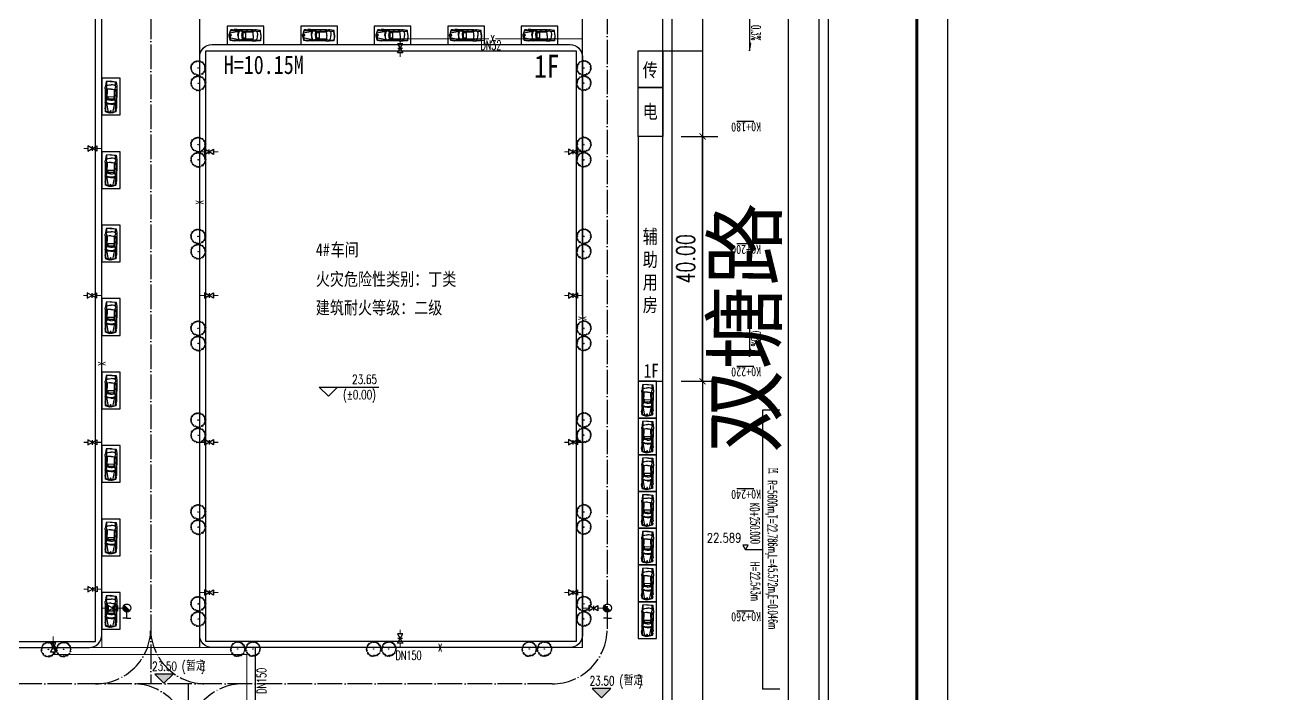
# Model space of a CAD drawing. Header units: millimetres. Extents: x 418304 to 847498, y 48187 to 111456.
# Drawn here: x 423690.9 to 423897.2, y 55850.5 to 55959.6 of the extents above; entities that cross this region are included whole.
import ezdxf

# ---------------------------------------------------------------- set-up
doc = ezdxf.new("R2010")
doc.units = ezdxf.units.MM
doc.header["$LTSCALE"] = 1000
doc.linetypes.add('DASH', pattern=[0.35, 0.25, -0.1])
doc.linetypes.add('DOTE', pattern=[2.42, 2, -0.2, 0.02, -0.2])
for name, color, linetype in [('A绿-1', 82, 'Continuous'), ('DIM_ELEV', 3, 'Continuous'), ('EQUIP_消火栓', 7, 'Continuous'), ('PIPE-消防', 1, 'Continuous'), ('PIPE-给水', 3, 'Continuous'), ('PUB_DIM', 3, 'Continuous'), ('PUB_TEXT', 7, 'Continuous'), ('TEXT_消防', 7, 'Continuous'), ('TK', 4, 'Continuous'), ('VALVE_消防', 7, 'Continuous'), ('建设布局', 7, 'Continuous'), ('路名', 7, 'Continuous'), ('道路', 4, 'Continuous'), ('道路中心线', 1, 'DOTE'), ('道路线', 142, 'Continuous'), ('道路网', 7, 'Continuous'), ('高程设计数据', 7, 'Continuous')]:
    doc.layers.add(name, color=color, linetype=linetype)
doc.styles.add('_TCH_DIM', font='SIMPLEX', dxfattribs={"bigfont": 'GBCBIG'})
doc.styles.add('_TCH_DIM_T3', font='SIMPLEX', dxfattribs={"width": 0.705882, "bigfont": 'GBCBIG'})
doc.styles.add('_TWT_PIPEDN', font='SIMPLEX', dxfattribs={"width": 0.8, "height": 3, "bigfont": 'HZTXT'})
doc.styles.add('_TWT_PIPETEXT', font='SIMPLEX', dxfattribs={"width": 0.8, "height": 3.5, "bigfont": 'HZTXT'})
doc.styles.add('HZ', font='rs.shx', dxfattribs={"width": 0.8, "bigfont": 'hztxt.shx'})
doc.styles.add('等线体', font='simhei.ttf')
doc.styles.add('黑体', font='simhei.ttf', dxfattribs={"width": 0.8, "height": 3.5})
doc.linetypes.add('FENCELINE2', pattern='A,0.25,-0.1,[132,ltypeshp.shx,S=0.1,R=0,X=-0.1,Y=0],-0.1,1', length=1.45)
doc.dimstyles.new('_TCH_ARCH_M_M&&1', dxfattribs={"dimtxt": 2.975, "dimasz": 1, "dimexe": 2.5, "dimexo": 3, "dimgap": 1.2625, "dimtad": 1, "dimzin": 0, "dimdsep": 46, "dimtxsty": '_TCH_DIM_T3', "dimblk": 'ARCHTICK', "dimcen": 0.09, "dimclrt": 7, "dimazin": 2, "dimtfac": 1, "dimtdec": 0, "dimtix": 1, "dimtmove": 2, "dimatfit": 3, "dimfxl": 0, "dimtolj": 1, "dimtzin": 0, "dimarcsym": 0})

# ---------------------------------------------------------------- blocks, each defined once
blk = doc.blocks.new('wetrewtewtre')
at = {"layer": '建设布局', "color": 8, "linetype": 'Continuous', "flags": 128}
blk.add_lwpolyline([(423897.23, 55964.25), (423822.01, 55964.25), (423822.01, 55773.77), (423897.23, 55773.77)], dxfattribs=at)
blk.add_lwpolyline([(423897.23, 55964.25), (423822.01, 55964.25), (423822.01, 55773.77), (423897.23, 55773.77)], dxfattribs=at)
at = {"layer": '道路网', "color": 8, "linetype": 'Continuous', "lineweight": 30}
for p, q in [((423807.11, 55943.98), (423809.91, 55943.98)), ((423807.11, 55943.98), (423809.91, 55943.98)), ((423807.11, 55923.98), (423809.91, 55923.98)), ((423807.11, 55923.98), (423809.91, 55923.98)), ((423807.11, 55903.98), (423809.91, 55903.98)), ((423807.11, 55903.98), (423809.91, 55903.98)), ((423807.11, 55883.98), (423809.91, 55883.98)), ((423807.11, 55883.98), (423809.91, 55883.98)), ((423807.11, 55863.98), (423809.91, 55863.98)), ((423807.11, 55863.98), (423809.91, 55863.98))]:
    blk.add_line(p, q, dxfattribs=at)
at = {"layer": '道路网', "color": 8, "linetype": 'Continuous', "flags": 128}
for points in [[(423796.51, 56099.98), (423796.51, 55746.27), (423796.52, 55609.27)], [(423796.51, 56099.98), (423796.51, 55746.27), (423796.52, 55609.27)], [(423801.51, 56099.98), (423801.51, 55741.27), (423801.52, 55609.27)], [(423801.51, 56099.98), (423801.51, 55741.27), (423801.52, 55609.27)], [(423815.51, 56099.98), (423815.51, 55741.27), (423815.52, 55609.27)], [(423815.51, 56099.98), (423815.51, 55741.27), (423815.52, 55609.27)], [(423820.51, 56099.98), (423820.51, 55746.27), (423820.52, 55609.27)], [(423820.51, 56099.98), (423820.51, 55746.27), (423820.52, 55609.27)]]:
    blk.add_lwpolyline(points, dxfattribs=at)
at = {"layer": '道路网', "color": 8, "linetype": 'Continuous', "style": '等线体', "width": 0.8}
for s, p in [('K0+180', (423811.07, 55943.81)), ('K0+180', (423811.07, 55943.81)), ('K0+200', (423811.07, 55923.81)), ('K0+200', (423811.07, 55923.81)), ('K0+220', (423811.07, 55903.81)), ('K0+220', (423811.07, 55903.81)), ('K0+240', (423811.07, 55883.81)), ('K0+240', (423811.07, 55883.81)), ('K0+260', (423811.07, 55863.81)), ('K0+260', (423811.07, 55863.81))]:
    blk.add_text(s, height=1.5, rotation=181.0552, dxfattribs=at).set_placement(p)
blk = doc.blocks.new('004')
at = {"layer": 'A绿-1', "color": 8}
for p, q in [((-1068, 284), (-1052, 317)), ((-942, 226), (-1068, 284)), ((-1060, 128), (-1052, 186)), ((-966, 56), (-1060, 128)), ((-1052, 317), (-911, 278)), ((-1052, 186), (-950, 121)), ((-1052, -69), (-1052, 3)), ((-1052, 3), (-966, -3)), ((-982, 428), (-966, 461)), ((-927, 415), (-982, 428)), ((-966, 461), (-864, 454)), ((-966, -3), (-966, 56)), ((-950, 121), (-942, 226)), ((-942, 369), (-927, 415)), ((-887, 324), (-942, 369)), ((-911, 278), (-887, 324)), ((-872, 605), (-895, 533)), ((-895, 533), (-864, 481)), ((-825, 585), (-872, 605)), ((-864, 454), (-840, 461)), ((-793, 644), (-825, 585)), ((-762, 716), (-809, 677)), ((-809, 677), (-793, 644)), ((-699, 834), (-770, 749)), ((-770, 749), (-723, 742)), ((-723, 651), (-762, 716)), ((-723, 742), (-691, 683)), ((-691, 683), (-723, 651)), ((-691, 762), (-699, 834)), ((-534, 794), (-691, 762)), ((-511, 892), (-605, 840)), ((-605, 840), (-534, 794)), ((-456, 866), (-511, 892)), ((-401, 899), (-456, 866)), ((-354, 971), (-440, 997)), ((-440, 997), (-401, 899)), ((-283, 860), (-354, 971)), ((-276, 925), (-283, 860)), ((-244, 925), (-276, 925)), ((-205, 1023), (-268, 997)), ((-268, 997), (-244, 925)), ((-182, 945), (-205, 1023)), ((-134, 964), (-182, 945)), ((70, 1036), (-9, 1030)), ((-9, 1030), (-9, 991)), ((70, 977), (70, 1036)), ((93, 938), (70, 977)), ((132, 906), (93, 938)), ((179, 1023), (132, 906)), ((250, 1017), (179, 1023)), ((266, 945), (250, 1017)), ((321, 912), (266, 945)), ((360, 945), (321, 977)), ((321, 977), (321, 912)), ((360, 847), (360, 945)), ((399, 814), (360, 847)), ((438, 853), (399, 814)), ((478, 827), (438, 853)), ((525, 879), (478, 827)), ((564, 847), (525, 879)), ((532, 768), (564, 847)), ((572, 703), (532, 768)), ((564, 670), (572, 703)), ((595, 638), (564, 670)), ((658, 664), (595, 638)), ((697, 618), (658, 664)), ((744, 670), (697, 618)), ((783, 605), (744, 670)), ((791, 481), (783, 605)), ((830, 500), (791, 481)), ((807, 409), (870, 487)), ((838, 343), (807, 409)), ((870, 487), (830, 500)), ((932, 363), (838, 343)), ((932, 200), (885, 200)), ((885, 200), (909, 160)), ((925, 101), (901, 69)), ((901, 69), (972, 16)), ((909, 278), (964, 311)), ((932, 232), (909, 278)), ((909, 160), (972, 160)), ((972, 160), (925, 101)), ((964, 311), (932, 363)), ((972, 16), (972, -69)), ((-1044, -154), (-1068, -193)), ((-1068, -193), (-1029, -219)), ((-989, -108), (-1052, -69)), ((-982, -173), (-1044, -154)), ((-1029, -219), (-1005, -166)), ((-1013, -278), (-989, -258)), ((-997, -310), (-1013, -278)), ((-919, -356), (-997, -310)), ((-974, -173), (-989, -108)), ((-989, -258), (-950, -278)), ((-934, -180), (-974, -173)), ((-950, -278), (-927, -251)), ((-942, -526), (-927, -480)), ((-864, -500), (-942, -526)), ((-927, -251), (-934, -180)), ((-927, -480), (-887, -441)), ((-887, -441), (-919, -356)), ((-887, -585), (-840, -533)), ((-848, -644), (-887, -585)), ((-840, -533), (-864, -500)), ((-801, -585), (-848, -644)), ((-762, -618), (-801, -585)), ((-636, -729), (-715, -657)), ((-683, -788), (-636, -729)), ((-629, -853), (-683, -788)), ((-574, -801), (-629, -853)), ((-401, -853), (-574, -801)), ((-425, -944), (-401, -853)), ((-385, -964), (-425, -944)), ((-338, -944), (-385, -964)), ((-299, -944), (-338, -944)), ((-260, -1010), (-299, -944)), ((-229, -912), (-260, -1010)), ((-182, -912), (-229, -912)), ((-189, -1010), (-182, -912)), ((-127, -1023), (-189, -1010)), ((-119, -938), (-127, -1023)), ((-56, -958), (-119, -938)), ((-56, -1010), (-56, -958)), ((-17, -997), (-56, -1010)), ((70, -1016), (-17, -997)), ((109, -925), (70, -951)), ((70, -951), (70, -1016)), ((132, -1023), (109, -925)), ((195, -997), (132, -1023)), ((226, -944), (164, -944)), ((164, -944), (195, -997)), ((250, -984), (226, -944)), ((297, -964), (250, -984)), ((297, -833), (274, -918)), ((274, -918), (297, -964)), ((328, -912), (297, -833)), ((360, -918), (328, -912)), ((383, -892), (360, -918)), ((407, -866), (383, -892)), ((438, -873), (407, -866)), ((423, -886), (438, -873)), ((454, -918), (423, -886)), ((470, -807), (446, -801)), ((446, -801), (485, -853)), ((564, -853), (454, -918)), ((509, -794), (470, -807)), ((485, -853), (548, -833)), ((556, -735), (493, -761)), ((493, -761), (509, -794)), ((548, -833), (564, -853)), ((650, -794), (556, -735)), ((674, -761), (650, -794)), ((705, -637), (666, -683)), ((666, -683), (674, -761)), ((760, -650), (705, -637)), ((783, -618), (760, -650)), ((776, -513), (768, -552)), ((768, -552), (830, -585)), ((799, -448), (776, -513)), ((807, -618), (783, -618)), ((815, -493), (799, -448)), ((830, -585), (807, -618)), ((862, -474), (815, -493)), ((870, -278), (846, -336)), ((846, -336), (885, -435)), ((885, -435), (862, -474)), ((948, -310), (870, -278)), ((972, -69), (901, -95)), ((901, -95), (901, -180)), ((901, -180), (948, -219)), ((948, -219), (972, -271)), ((972, -271), (948, -310))]:
    blk.add_line(p, q, dxfattribs=at)
blk.add_circle((-32, 10), 31.3, dxfattribs=at)
blk = doc.blocks.new('GeYuanFrame_32218021', base_point=(11.55, 13.52))
at = {"layer": 'TK'}
blk.add_lwpolyline([(11.55, 854.52), (1497.55, 854.52), (1497.55, 13.52), (11.55, 13.52)], close=True, dxfattribs=at)
at = {"layer": 'TK', "const_width": 1}
blk.add_lwpolyline([(1487.55, 844.52), (1487.55, 23.52), (36.55, 23.52), (36.55, 844.52)], close=True, dxfattribs=at)
blk = doc.blocks.new('$plan$00001328')
at = {"layer": '道路线', "color": 8}
for p, q in [((-2279, 116), (-2219, 807)), ((-2254, 116), (-2194, 806)), ((-2219, 807), (-1493, 889)), ((-1551, 693), (-2199, 695)), ((-1707, 230), (-1717, -16)), ((-1667, 459), (-1707, 230)), ((-1551, 693), (-1667, 459)), ((-1508, 707), (-1562, 671)), ((-1493, 889), (-1285, 919)), ((-979, 619), (-1374, 729)), ((-1053, 923), (-878, 906)), ((-1023, 812), (1078, 831)), ((-582, 620), (-1023, 812)), ((-1019, -34), (-1015, 284)), ((-1015, 284), (-979, 619)), ((626, 562), (-988, 538)), ((-878, 906), (1645, 899)), ((6, 627), (-582, 620)), ((-21, 822), (6, 627)), ((116, 823), (74, 627)), ((623, 633), (74, 627)), ((223, 404), (223, -456)), ((586, 444), (263, 444)), ((1224, 895), (623, 633)), ((1249, 767), (626, 562)), ((626, -456), (626, 404)), ((810, 258), (722, 594)), ((822, -38), (810, 258)), ((1370, 583), (1207, 751)), ((2643, 745), (1249, 767)), ((2844, 342), (1302, 653)), ((1448, 334), (1370, 583)), ((1469, -41), (1448, 334)), ((1645, 899), (2034, 915)), ((2034, 915), (2086, 904)), ((2427, 855), (2086, 904)), ((2367, 864), (2369, 870)), ((2369, 870), (2650, 842)), ((2604, 806), (2427, 855)), ((2787, 351), (2640, 772)), ((2720, 782), (2894, 148)), ((2762, 16), (2740, 362)), ((2816, 347), (2866, 112)), ((-2279, -163), (-2219, -855)), ((-2254, -163), (-2194, -854)), ((-2219, -855), (-1493, -937)), ((-1551, -741), (-2199, -743)), ((-1706, -277), (-1717, -32)), ((-1667, -507), (-1707, -277)), ((-1551, -741), (-1667, -507)), ((-1508, -755), (-1562, -719)), ((-1493, -937), (-1285, -966)), ((-1374, -776), (-1374, -777)), ((-979, -667), (-1371, -776)), ((-1053, -971), (-878, -954)), ((-582, -668), (-1023, -860)), ((-1023, -860), (1078, -879)), ((-1019, -14), (-1015, -332)), ((-1015, -332), (-979, -667)), ((626, -610), (-988, -585)), ((-878, -954), (1645, -947)), ((8, -674), (-582, -668)), ((-17, -869), (8, -674)), ((623, -681), (73, -675)), ((111, -870), (73, -675)), ((263, -496), (586, -496)), ((1224, -943), (623, -681)), ((1249, -815), (626, -610)), ((810, -306), (722, -641)), ((822, -10), (810, -306)), ((1370, -631), (1207, -799)), ((2643, -793), (1249, -815)), ((2844, -390), (1302, -701)), ((1448, -382), (1370, -630)), ((1469, -7), (1448, -382)), ((1645, -947), (2034, -963)), ((2034, -963), (2086, -952)), ((2427, -903), (2086, -952)), ((2367, -911), (2369, -918)), ((2369, -918), (2650, -889)), ((2604, -854), (2427, -903)), ((2787, -399), (2640, -820)), ((2720, -830), (2894, -195)), ((2762, -64), (2740, -410)), ((2816, -395), (2866, -160))]:
    blk.add_line(p, q, dxfattribs=at)
blk.add_circle((2608, -21), 62.7, dxfattribs=at)
for centre, radius, start, end in [((-665, -24), 1620, 175.05924, 184.94076), ((-640, -24), 1620, 175.05924, 184.94076), ((-1418, 573), 162, 74.46936, 123.73593), ((-1148, -44), 972, 84.37428, 98.07159), ((263, 404), 40, 90, 180), ((586, 404), 40, 0, 90), ((-191, -40), 1591, 331.45596, 29.52266), ((2589, 754), 54, 19.21062, 74.51383), ((2642, 761), 81, 15.33853, 84.1898), ((2115, -24), 648, 356.47351, 3.52649), ((2233, -24), 648, 347.90524, 12.09476), ((2269, -24), 648, 344.66147, 15.33853), ((-1418, -621), 162, 236.26405, 286.81983), ((-1148, -4), 972, 261.92841, 275.62572), ((263, -456), 40, 180, 270), ((586, -456), 40, 270, 0), ((2589, -802), 54, 285.48617, 340.78938), ((2642, -809), 81, 275.8102, 344.66147)]:
    blk.add_arc(centre, radius, start, end, dxfattribs=at)
blk = doc.blocks.new('_ArchTick')
at = {"color": 0, "linetype": 'ByBlock', "const_width": 0.15}
blk.add_lwpolyline([(-0.5, -0.5), (0.5, 0.5)], dxfattribs=at)
blk = doc.blocks.new('$TwtSys$00000385')
for p, q in [((0, 331), (-130, 331)), ((92, 92), (-92, -92)), ((0, 331), (0, 131)), ((0, 331), (130, 331))]:
    blk.add_line(p, q)
for start, end in [(135, 315), (315, 135)]:
    blk.add_arc((0, 0), 131, start, end)
at = {"color": 0}
for points in [[(-34, 127), (-127, 34), (34, 127), (-127, -34)], [(-93, 93), (-93, 93), (-34, 127), (-127, 34)], [(34, 127), (-127, -34), (93, 93), (-93, -93)]]:
    blk.add_solid(points, dxfattribs=at)
blk = doc.blocks.new('$VALVE$00000296')
for points in [[(-125, 72), (-125, -72), (125, 72), (125, -72), (-125, 72)], [(0, 60), (0, -64)]]:
    blk.add_lwpolyline(points)
for p in [(-125, 0), (125, 0)]:
    blk.add_point(p)

msp = doc.modelspace()

# ---------------------------------------------------------------- hatches: boundary and pattern name
at = {"layer": 'DIM_ELEV'}
for points in [[(423713.578, 55852.167), (423715.078, 55853.667), (423712.078, 55853.667)], [(423785.021, 55849.796), (423786.521, 55851.296), (423783.521, 55851.296)]]:
    msp.add_hatch(color=256, dxfattribs=at).paths.add_polyline_path(points)
at = {"layer": 'PIPE-消防', "linetype": 'Continuous'}
for points in [[(423752.148, 55957.4), (423752.06, 55957.4), (423752.06, 55957.487)], [(423752.148, 55957.4), (423752.148, 55957.487), (423752.06, 55957.487)], [(423781.89, 55857.999), (423781.89, 55857.911), (423781.977, 55857.911)], [(423781.89, 55857.999), (423781.977, 55857.999), (423781.977, 55857.911)]]:
    msp.add_hatch(color=256, dxfattribs=at).paths.add_polyline_path(points)
at = {"layer": 'PIPE-给水', "linetype": 'Continuous'}
for points in [[(423695.499, 55856.849), (423695.411, 55856.849), (423695.411, 55856.761)], [(423695.499, 55856.849), (423695.499, 55856.761), (423695.411, 55856.761)], [(423727.091, 55856.849), (423727.178, 55856.849), (423727.178, 55856.936)], [(423727.091, 55856.849), (423727.091, 55856.936), (423727.178, 55856.936)]]:
    msp.add_hatch(color=256, dxfattribs=at).paths.add_polyline_path(points)

# ---------------------------------------------------------------- linework, layer by layer
at = {"color": 1, "linetype": 'DASH', "ltscale": 0.02, "const_width": 0.2}
msp.add_lwpolyline([(423795.015, 55713.137), (423431.612, 55713.172), (423431.612, 55853.106), (423600.93, 55853.106), (423600.93, 56107.48), (423785.939, 56107.48), (423795.015, 56099.312), (423795.015, 55713.137)], dxfattribs=at)
for points in [[(423702.41, 55859.005), (423702.41, 56099.48), (423611.93, 56099.48), (423611.93, 55859.005)], [(423780.89, 55859.005), (423720.41, 55859.005), (423720.41, 55955.485), (423780.89, 55955.485)], [(423791.015, 55955.485), (423795.015, 55955.485), (423795.015, 55949.485), (423791.015, 55949.485)], [(423791.015, 55949.485), (423795.015, 55949.485), (423795.015, 55941.485), (423791.015, 55941.485)]]:
    msp.add_lwpolyline(points, close=True)
at = {"linetype": 'FENCELINE2', "ltscale": 0.005, "const_width": 0.1}
msp.add_lwpolyline([(423795.015, 55955.485), (423795.015, 55713.137)], dxfattribs=at)
msp.add_lwpolyline([(423791.015, 55941.485), (423791.015, 55901.485), (423795.015, 55901.485), (423795.015, 55941.485)])
at = {"layer": 'DIM_ELEV'}
for p, q in [((423740.426, 55899.054), (423738.926, 55900.554)), ((423738.926, 55900.554), (423748.653, 55900.554)), ((423740.426, 55899.054), (423741.926, 55900.554)), ((423713.578, 55852.167), (423712.078, 55853.667)), ((423715.078, 55853.667), (423712.078, 55853.667)), ((423713.578, 55852.167), (423715.078, 55853.667)), ((423785.021, 55849.796), (423783.521, 55851.296)), ((423786.521, 55851.296), (423783.521, 55851.296)), ((423785.021, 55849.796), (423786.521, 55851.296))]:
    msp.add_line(p, q, dxfattribs=at)
at = {"layer": 'PIPE-消防', "linetype": 'Continuous', "ltscale": 0.005, "const_width": 0.175}
for points in [[(423719.41, 56025.004), (423719.41, 55931.163)], [(423781.89, 55976.535), (423781.89, 55938.966)], [(423703.432, 55963.516), (423703.432, 55904.826)], [(423752.148, 55956.613), (423752.148, 55957.4)], [(423752.148, 55957.4), (423766.655, 55957.4)], [(423767.689, 55957.4), (423781.891, 55957.4)], [(423752.148, 55954.439), (423752.148, 55955.113)], [(423700.45, 55939.516), (423701.123, 55939.516)], [(423702.623, 55939.516), (423703.41, 55939.516)], [(423719.503, 55938.975), (423720.176, 55938.975)], [(423721.676, 55938.975), (423722.463, 55938.975)], [(423778.93, 55938.966), (423779.603, 55938.966)], [(423781.103, 55938.966), (423781.89, 55938.966)], [(423781.89, 55938.966), (423781.89, 55915.52)], [(423719.41, 55930.13), (423719.41, 55857.999)], [(423700.388, 55915.516), (423701.061, 55915.516)], [(423702.561, 55915.516), (423703.348, 55915.516)], [(423719.516, 55915.52), (423720.189, 55915.52)], [(423721.689, 55915.52), (423722.476, 55915.52)], [(423778.93, 55915.52), (423779.603, 55915.52)], [(423781.103, 55915.52), (423781.89, 55915.52)], [(423781.89, 55915.52), (423781.89, 55912.239)], [(423781.89, 55911.205), (423781.89, 55891.52)], [(423703.432, 55903.793), (423703.432, 55867.516)], [(423700.45, 55891.516), (423701.123, 55891.516)], [(423702.623, 55891.516), (423703.41, 55891.516)], [(423719.508, 55891.52), (423720.181, 55891.52)], [(423721.681, 55891.52), (423722.468, 55891.52)], [(423778.93, 55891.52), (423779.603, 55891.52)], [(423781.103, 55891.52), (423781.89, 55891.52)], [(423781.89, 55891.52), (423781.89, 55866.97)], [(423700.472, 55867.516), (423701.145, 55867.516)], [(423702.645, 55867.516), (423703.432, 55867.516)], [(423703.432, 55867.516), (423703.432, 55857.999)], [(423719.516, 55866.97), (423720.189, 55866.97)], [(423721.689, 55866.97), (423722.476, 55866.97)], [(423778.93, 55866.97), (423779.603, 55866.97)], [(423781.103, 55866.97), (423781.89, 55866.97)], [(423781.89, 55866.97), (423781.89, 55857.999)], [(423704.485, 55864.447), (423703.432, 55864.447)], [(423706.886, 55864.447), (423705.985, 55864.447)], [(423782.942, 55864.447), (423781.89, 55864.447)], [(423785.344, 55864.447), (423784.442, 55864.447)], [(423752.163, 55860.899), (423752.163, 55860.226)], [(423657.057, 55857.999), (423694.028, 55857.999)], [(423696.371, 55857.999), (423703.432, 55857.999)], [(423703.432, 55857.999), (423719.41, 55857.999)], [(423719.41, 55857.999), (423758.079, 55857.999)], [(423728.493, 55858.005), (423728.493, 55847.131)], [(423752.163, 55858.726), (423752.163, 55857.939)], [(423759.112, 55857.999), (423781.89, 55857.999)]]:
    msp.add_lwpolyline(points, dxfattribs=at)
at = {"layer": 'PIPE-给水', "linetype": 'Continuous', "ltscale": 0.005, "const_width": 0.175}
for points in [[(423695.499, 55859.824), (423695.499, 55858.749)], [(423695.499, 55857.249), (423695.499, 55856.849)], [(423695.499, 55856.849), (423727.091, 55856.849)], [(423727.091, 55856.849), (423727.085, 55845.486)]]:
    msp.add_lwpolyline(points, dxfattribs=at)
at = {"layer": '道路', "color": 8}
msp.add_line((423791.015, 55955.485), (423801.515, 55955.485), dxfattribs=at)
for points in [[(423703.41, 55860.005), (423703.41, 56098.48, 0.4142136), (423701.41, 56100.48), (423612.93, 56100.48, 0.4142136), (423610.93, 56098.48), (423610.93, 55860.005, 0.4142136), (423612.93, 55858.005), (423701.41, 55858.005, 0.4142136)], [(423779.89, 55858.005), (423721.41, 55858.005, -0.4142136), (423719.41, 55860.005), (423719.41, 55954.485, -0.4142136), (423721.41, 55956.485), (423779.89, 55956.485, -0.4142136), (423781.89, 55954.485), (423781.89, 55860.005, -0.4142136)]]:
    msp.add_lwpolyline(points, format="xyb", close=True, dxfattribs=at)
at = {"layer": '道路中心线', "color": 8, "linetype": 'DOTE', "ltscale": 0.002}
for p, q in [((423711.41, 56103.48), (423711.41, 55852.068)), ((423785.952, 56094.48), (423785.952, 55861.068)), ((423776.952, 55852.068), (423616.221, 55852.068)), ((423717.513, 55852.068), (423717.513, 55715.663))]:
    msp.add_line(p, q, dxfattribs=at)
for centre, start, end in [((423702.41, 55861.068), 270, 0), ((423720.41, 55861.068), 180, 270), ((423776.952, 55861.068), 270, 0), ((423776.952, 55861.068), 270, 0), ((423708.513, 55843.068), 0, 90), ((423726.513, 55843.068), 90, 180)]:
    msp.add_arc(centre, 9, start, end, dxfattribs=at)
at = {"layer": '道路线', "color": 8}
for points in [[(423723.91, 55959.485), (423723.91, 55956.485), (423729.91, 55956.485), (423729.91, 55959.485)], [(423735.91, 55959.485), (423735.91, 55956.485), (423741.91, 55956.485), (423741.91, 55959.485)], [(423747.91, 55959.485), (423747.91, 55956.485), (423753.91, 55956.485), (423753.91, 55959.485)], [(423759.91, 55959.485), (423759.91, 55956.485), (423765.91, 55956.485), (423765.91, 55959.485)], [(423771.91, 55959.485), (423771.91, 55956.485), (423777.91, 55956.485), (423777.91, 55959.485)], [(423703.41, 55944.985), (423706.41, 55944.985), (423706.41, 55950.985), (423703.41, 55950.985)], [(423703.41, 55932.985), (423706.41, 55932.985), (423706.41, 55938.985), (423703.41, 55938.985)], [(423703.41, 55920.985), (423706.41, 55920.985), (423706.41, 55926.985), (423703.41, 55926.985)], [(423703.41, 55908.985), (423706.41, 55908.985), (423706.41, 55914.985), (423703.41, 55914.985)], [(423703.41, 55896.985), (423706.41, 55896.985), (423706.41, 55902.985), (423703.41, 55902.985)], [(423791.015, 55895.485), (423794.015, 55895.485), (423794.015, 55901.485), (423791.015, 55901.485)], [(423791.015, 55889.485), (423794.015, 55889.485), (423794.015, 55895.485), (423791.015, 55895.485)], [(423703.41, 55884.985), (423706.41, 55884.985), (423706.41, 55890.985), (423703.41, 55890.985)], [(423791.015, 55883.485), (423794.015, 55883.485), (423794.015, 55889.485), (423791.015, 55889.485)], [(423791.015, 55877.485), (423794.015, 55877.485), (423794.015, 55883.485), (423791.015, 55883.485)], [(423703.41, 55872.985), (423706.41, 55872.985), (423706.41, 55878.985), (423703.41, 55878.985)], [(423791.015, 55871.485), (423794.015, 55871.485), (423794.015, 55877.485), (423791.015, 55877.485)], [(423791.015, 55865.485), (423794.015, 55865.485), (423794.015, 55871.485), (423791.015, 55871.485)], [(423703.41, 55860.985), (423706.41, 55860.985), (423706.41, 55866.985), (423703.41, 55866.985)], [(423791.015, 55859.485), (423794.015, 55859.485), (423794.015, 55865.485), (423791.015, 55865.485)]]:
    msp.add_lwpolyline(points, close=True, dxfattribs=at)
at = {"layer": '高程设计数据', "color": 1, "linetype": 'Continuous'}
for p, q in [((423814.115, 55896.766), (423811.315, 55896.766)), ((423811.315, 55896.766), (423811.315, 55851.194)), ((423814.115, 55896.766), (423811.315, 55896.766)), ((423811.315, 55896.766), (423811.315, 55851.194)), ((423811.315, 55873.98), (423808.515, 55873.98)), ((423811.315, 55873.98), (423808.515, 55873.98)), ((423814.115, 55851.194), (423811.315, 55851.194)), ((423814.115, 55851.194), (423811.315, 55851.194))]:
    msp.add_line(p, q, dxfattribs=at)
at = {"layer": '高程设计数据', "color": 4, "linetype": 'Continuous', "flags": 128}
for points in [[(423809.191, 55961.011), (423809.185, 55955.439), (423809.41, 55956.655), (423809.186, 55956.655)], [(423809.191, 55961.011), (423809.185, 55955.439), (423809.41, 55956.655), (423809.186, 55956.655)], [(423809.191, 55911.043), (423809.185, 55905.47), (423809.41, 55906.687), (423809.186, 55906.687)], [(423809.191, 55911.043), (423809.185, 55905.47), (423809.41, 55906.687), (423809.186, 55906.687)]]:
    msp.add_lwpolyline(points, dxfattribs=at)
at = {"layer": '高程设计数据', "color": 1, "linetype": 'Continuous', "flags": 128}
msp.add_lwpolyline([(423808.515, 55873.98), (423808.957, 55874.746), (423808.073, 55874.746)], close=True, dxfattribs=at)
msp.add_lwpolyline([(423808.515, 55873.98), (423808.957, 55874.746), (423808.073, 55874.746)], close=True, dxfattribs=at)

# ---------------------------------------------------------------- block references
at = {"xscale": 0.5, "yscale": 0.5, "zscale": 0.5, "rotation": 270}
msp.add_blockref('GeYuanFrame_32218021', (423421.008, 56254.804), dxfattribs=at)
msp.add_blockref('wetrewtewtre', (0, 0))
at = {"layer": 'A绿-1', "yscale": 0.00116705121472478, "zscale": -0.00116705121472478}
for p, xscale, rotation in [((423719.113, 55952.641), 0.001167051214724779, 200.3603193262186), ((423782.186, 55952.641), -0.001167051214724779, 159.6396806737815), ((423719.127, 55950.162), 0.001167051214724779, 200.3603193262186), ((423782.172, 55950.162), -0.001167051214724779, 159.6396806737815), ((423719.113, 55940.137), 0.001167051214724779, 200.3603193262186), ((423782.186, 55940.137), -0.001167051214724779, 159.6396806737815), ((423719.127, 55937.659), 0.001167051214724779, 200.3603193262186), ((423782.172, 55937.659), -0.001167051214724779, 159.6396806737815), ((423719.113, 55925.137), 0.001167051214724779, 200.3603193262186), ((423782.186, 55925.137), -0.001167051214724779, 159.6396806737815), ((423719.127, 55922.659), 0.001167051214724779, 200.3603193262186), ((423782.172, 55922.659), -0.001167051214724779, 159.6396806737815), ((423719.113, 55910.137), 0.001167051214724779, 200.3603193262186), ((423782.186, 55910.137), -0.001167051214724779, 159.6396806737815), ((423719.127, 55907.659), 0.001167051214724779, 200.3603193262186), ((423782.172, 55907.659), -0.001167051214724779, 159.6396806737815), ((423719.113, 55895.137), 0.001167051214724779, 200.3603193262186), ((423782.186, 55895.137), -0.001167051214724779, 159.6396806737815), ((423719.127, 55892.659), 0.001167051214724779, 200.3603193262186), ((423782.172, 55892.659), -0.001167051214724779, 159.6396806737815), ((423719.113, 55880.137), 0.001167051214724779, 200.3603193262186), ((423782.186, 55880.137), -0.001167051214724779, 159.6396806737815), ((423719.127, 55877.659), 0.001167051214724779, 200.3603193262186), ((423782.172, 55877.659), -0.001167051214724779, 159.6396806737815), ((423719.113, 55865.137), 0.001167051214724779, 200.3603193262186), ((423782.186, 55865.137), -0.001167051214724779, 159.6396806737815), ((423719.127, 55862.659), 0.001167051214724779, 200.3603193262186), ((423782.172, 55862.659), -0.001167051214724779, 159.6396806737815), ((423694.701, 55857.722), 0.001167051214724779, 110.3603193262186), ((423697.179, 55857.736), 0.001167051214724779, 110.3603193262186), ((423725.614, 55857.796), 0.001167051214724779, 110.3603193262186), ((423728.092, 55857.81), 0.001167051214724779, 110.3603193262186), ((423747.799, 55857.796), 0.001167051214724779, 110.3603193262186), ((423750.278, 55857.81), 0.001167051214724779, 110.3603193262186), ((423773.21, 55857.796), 0.001167051214724779, 110.3603193262186), ((423775.688, 55857.81), 0.001167051214724779, 110.3603193262186)]:
    msp.add_blockref('004', p, dxfattribs=dict(at, xscale=xscale, rotation=rotation))
at = {"layer": 'EQUIP_消火栓', "xscale": 0.005, "yscale": -0.005, "zscale": 0.005, "rotation": 0.1683505521432615}
for p in [(423707.529, 55864.447), (423785.987, 55864.447)]:
    msp.add_blockref('$TwtSys$00000385', p, dxfattribs=at)
at = {"layer": 'VALVE_消防', "xscale": 0.006, "zscale": 0.006}
for p, yscale, rotation in [((423752.148, 55955.863), -0.006, 90.00000000000001), ((423705.235, 55864.447), -0.006, 180), ((423783.692, 55864.447), -0.006, 180), ((423752.163, 55859.476), 0.006, 270), ((423695.499, 55857.999), 0.006, 270)]:
    msp.add_blockref('$VALVE$00000296', p, dxfattribs=dict(at, yscale=yscale, rotation=rotation))
at = {"layer": 'VALVE_消防', "xscale": 0.006, "yscale": 0.006, "zscale": 0.006}
for p in [(423701.873, 55939.516), (423720.926, 55938.975), (423780.353, 55938.966), (423701.811, 55915.516), (423720.939, 55915.52), (423780.353, 55915.52), (423701.873, 55891.516), (423720.931, 55891.52), (423780.353, 55891.52), (423701.895, 55867.516), (423720.939, 55866.97), (423780.353, 55866.97)]:
    msp.add_blockref('$VALVE$00000296', p, dxfattribs=at)
at = {"layer": '道路线', "color": 8, "zscale": 0.0009999999999999998}
for p, xscale, yscale, rotation in [((423727.128, 55958), 0.001000000000000011, -0.001000000000000011, 179.1518915367947), ((423739.128, 55958), 0.001000000000000011, -0.001000000000000011, 179.1518915367947), ((423751.128, 55958), 0.001000000000000011, -0.001000000000000011, 179.1518915367947), ((423763.128, 55958), 0.001000000000000011, -0.001000000000000011, 179.1518915367947), ((423775.128, 55958), 0.001000000000000011, -0.001000000000000011, 179.1518915367947), ((423704.895, 55948.204), 0.00100000000000001, -0.00100000000000001, 269.1518915367948), ((423704.895, 55936.204), 0.00100000000000001, -0.00100000000000001, 269.1518915367948), ((423704.895, 55924.204), 0.00100000000000001, -0.00100000000000001, 269.1518915367948), ((423704.895, 55912.204), 0.00100000000000001, -0.00100000000000001, 269.1518915367948), ((423704.895, 55900.204), 0.00100000000000001, -0.00100000000000001, 269.1518915367948), ((423792.501, 55898.704), 0.001000000000000009, -0.001000000000000009, 269.1518915367948), ((423792.501, 55892.704), 0.001000000000000009, -0.001000000000000009, 269.1518915367948), ((423704.895, 55888.204), 0.00100000000000001, -0.00100000000000001, 269.1518915367948), ((423792.501, 55886.704), 0.001000000000000009, -0.001000000000000009, 269.1518915367948), ((423792.501, 55880.704), 0.001000000000000009, -0.001000000000000009, 269.1518915367948), ((423704.895, 55876.204), 0.00100000000000001, -0.00100000000000001, 269.1518915367948), ((423792.501, 55874.704), 0.001000000000000009, -0.001000000000000009, 269.1518915367948), ((423792.501, 55868.704), 0.001000000000000009, -0.001000000000000009, 269.1518915367948), ((423704.895, 55864.204), 0.00100000000000001, -0.00100000000000001, 269.1518915367948), ((423792.501, 55862.704), 0.001000000000000009, -0.001000000000000009, 269.1518915367948)]:
    msp.add_blockref('$plan$00001328', p, dxfattribs=dict(at, xscale=xscale, yscale=yscale, rotation=rotation))

# ---------------------------------------------------------------- texts
at = {"layer": 'PUB_TEXT'}
for s, height, style, width, p in [('1F', 3.7553, '黑体', 0.8, (423774.03, 55951.056)), ('H=10.15M', 3.0042, '黑体', 0.8, (423723.327, 55951.68)), ('传', 2.253, '黑体', 0.8, (423791.748, 55951.205)), ('电', 2.253, '黑体', 0.8, (423791.748, 55944.405)), ('辅', 2.253, '黑体', 0.8, (423791.748, 55923.998)), ('4#', 2.103, '黑体', 0.8, (423738.372, 55921.925)), ('车间', 2.103, '黑体', 0.8, (423740.792, 55921.925)), ('助', 2.253, '黑体', 0.8, (423791.748, 55920.238)), ('火灾危险性类别：丁类', 2.103, '黑体', 0.8, (423738.372, 55917.122)), ('用', 2.253, '黑体', 0.8, (423791.748, 55916.526)), ('建筑耐火等级：二级', 2.103, '黑体', 0.8, (423738.372, 55912.454)), ('房', 2.253, '黑体', 0.8, (423791.748, 55912.843)), ('1F', 2.2532, '黑体', 0.8, (423791.926, 55902.088)), ('23.65', 1.4875, '_TCH_DIM', 0.705882, (423744.303, 55901.079)), ('(%%P0.00)', 1.4875, '_TCH_DIM', 0.705882, (423742.803, 55898.541)), ('(', 1.488, '_TCH_DIM', 0.705882, (423716.493, 55854.192)), (')', 1.488, '_TCH_DIM', 0.705882, (423719.65, 55854.192)), ('23.50', 1.4875, '_TCH_DIM', 0.705882, (423711.643, 55854.192)), ('23.50', 1.4875, '_TCH_DIM', 0.705882, (423783.086, 55851.821)), ('(', 1.488, '_TCH_DIM', 0.705882, (423787.936, 55851.821)), (')', 1.488, '_TCH_DIM', 0.705882, (423791.094, 55851.821))]:
    msp.add_text(s, height=height, dxfattribs=dict(at, style=style, width=width)).set_placement(p)
at = {"layer": 'PUB_TEXT', "style": '_TCH_DIM'}
for p in [(423717.193, 55854.192), (423788.636, 55851.821)]:
    msp.add_text('暂定', height=1.6879, dxfattribs=at).set_placement(p)
at = {"layer": 'TEXT_消防', "linetype": 'Continuous', "style": '_TWT_PIPEDN', "width": 0.64}
for s, p in [('DN32', (423765.259, 55955.65)), ('DN150', (423751.404, 55855.981))]:
    msp.add_text(s, height=1.5, dxfattribs=at).set_placement(p)
at = {"layer": 'TEXT_消防', "style": '_TWT_PIPETEXT', "width": 0.64}
for p in [(423766.905, 55956.775), (423758.329, 55857.374)]:
    msp.add_text('X', height=1.25, dxfattribs=at).set_placement(p)
for p in [(423720.035, 55930.38), (423782.515, 55911.455), (423704.057, 55904.043)]:
    msp.add_text('X', height=1.25, rotation=90, dxfattribs=at).set_placement(p)
at = {"layer": 'TEXT_消防', "linetype": 'Continuous', "style": '_TWT_PIPEDN', "width": 0.64}
msp.add_text('DN150', height=1.5, rotation=90, dxfattribs=at).set_placement((423730.261, 55850.442))
at = {"layer": '路名', "color": 6, "linetype": 'Continuous', "style": '等线体'}
msp.add_text('双塘路', height=10, rotation=89.87262, dxfattribs=at).set_placement((423813.354, 55889.772))
at = {"layer": '高程设计数据', "color": 1, "linetype": 'Continuous', "style": 'HZ'}
for s, rotation, width, p in [('0.3%', 269.92167, 0.5, (423809.502, 55959.665)), ('0.3%', 269.92167, 0.5, (423809.502, 55959.665)), ('0.3%', 269.92167, 0.5, (423809.502, 55909.697)), ('0.3%', 269.92167, 0.5, (423809.502, 55909.697)), ('凹  R=5600m,T=22.786m,L=45.572m,E=0.046m', 270.25766, 0.5, (423812.151, 55887.388)), ('凹  R=5600m,T=22.786m,L=45.572m,E=0.046m', 270.25766, 0.5, (423812.151, 55887.388)), ('K0+250.000', 270.81408, 0.5, (423809.285, 55881.595)), ('K0+250.000', 270.81408, 0.5, (423809.285, 55881.595)), ('22.589', 0.18894, 0.8, (423802.206, 55875.15)), ('22.589', 0.18894, 0.8, (423802.206, 55875.15)), ('H=22.543m', 270.81408, 0.5, (423809.333, 55871.994)), ('H=22.543m', 270.81408, 0.5, (423809.333, 55871.994))]:
    msp.add_text(s, height=1.5, rotation=rotation, dxfattribs=dict(at, width=width)).set_placement(p)

# ---------------------------------------------------------------- dimensions: what is measured, and where the dimension line sits
at = {"layer": 'PUB_DIM'}
msp.add_aligned_dim(p1=(423795.015, 55901.485), p2=(423795.015, 55941.485), distance=-6.5, text='40.00', dimstyle='_TCH_ARCH_M_M&&1', dxfattribs=at).render()

doc.saveas('drawing.dxf')
